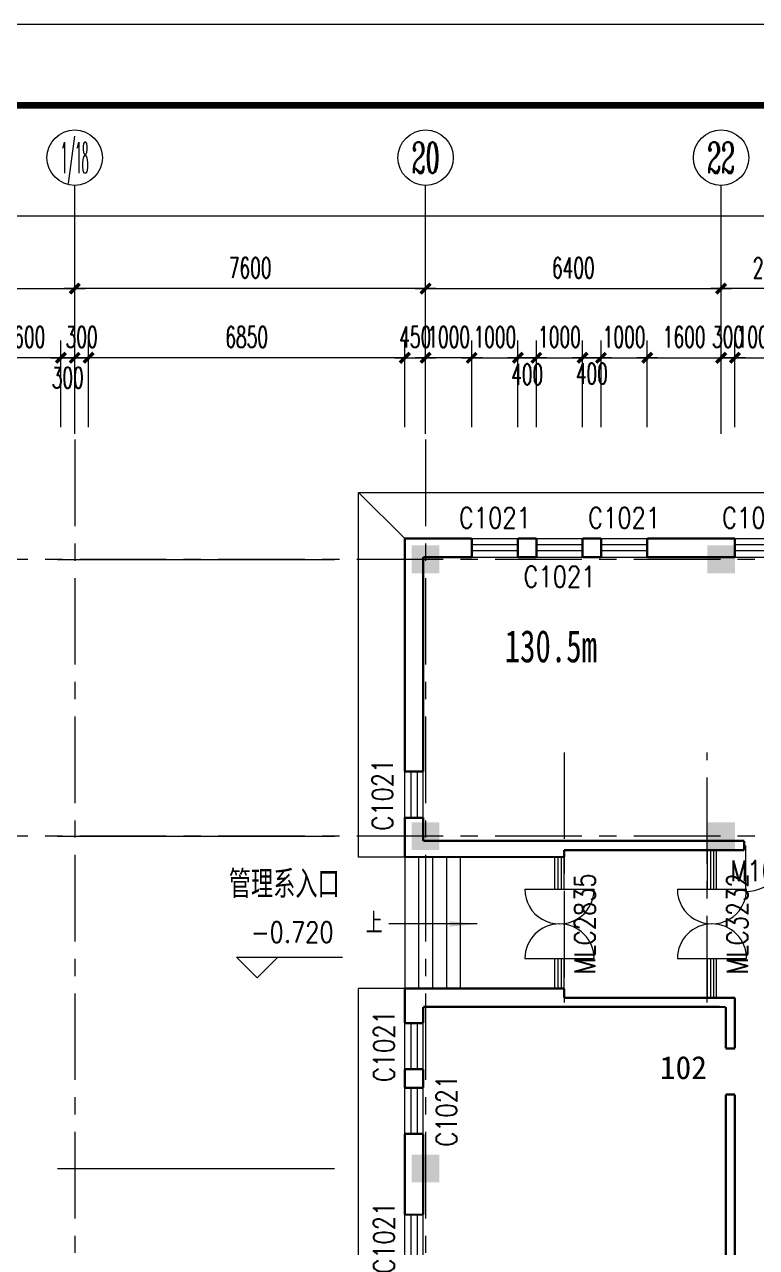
# Model space of a CAD drawing. Extents: x 2719331 to 3465925, y -270324 to -167476.
# Drawn here: x 2770897 to 2786752, y -193979 to -167476 of the extents above; entities that cross this region are included whole.
import ezdxf
from ezdxf.enums import TextEntityAlignment as Align

# ---------------------------------------------------------------- set-up
doc = ezdxf.new("R2010")
doc.units = 0
doc.header["$LTSCALE"] = 1500
doc.header["$MEASUREMENT"] = 0
doc.linetypes.add('ACAD_ISO02W100', pattern=[15, 12, -3])
doc.linetypes.add('CENTER', pattern=[2, 1.25, -0.25, 0.25, -0.25])
doc.layers.get('0').update_dxf_attribs({"linetype": 'CONTINUOUS', "lineweight": 0})
doc.layers.get('DEFPOINTS').update_dxf_attribs({"linetype": 'CONTINUOUS', "lineweight": 5})
for name, color, linetype, lineweight in [('AXIS', 7, 'CONTINUOUS', 5), ('AXIS_TEXT', 7, 'CONTINUOUS', 5), ('COLUMN', 7, 'CONTINUOUS', 5), ('DOTE', 7, 'CENTER', 5), ('P-S-TEXT', 7, 'CONTINUOUS', 5), ('PUB_DIM', 250, 'CONTINUOUS', 5), ('PUB_TEXT', 7, 'CONTINUOUS', 5), ('STAIR', 7, 'CONTINUOUS', 5), ('WALL', 7, 'CONTINUOUS', 5), ('WINDOW', 7, 'CONTINUOUS', 5), ('WINDOW_TEXT', 7, 'CONTINUOUS', 5), ('我的', 7, 'CONTINUOUS', 5), ('散水', 7, 'CONTINUOUS', 5)]:
    doc.layers.add(name, color=color, linetype=linetype, lineweight=lineweight)
doc.layers.add('中文', color=4, linetype='CONTINUOUS')
doc.layers.add('地面', color=250, linetype='CONTINUOUS')
doc.styles.add('_SIMPLEX', font='SIMPLEX.shx', dxfattribs={"width": 0.6})
doc.styles.add('COMPLEX', font='COMPLEX')
doc.styles.add('DIM_FONT', font='romans.shx', dxfattribs={"width": 0.6})
doc.styles.add('H1', font='romans.shx', dxfattribs={"width": 1.2, "bigfont": 'hztxt.shx'})
doc.styles.add('HZ4', font='SimSun.ttf', dxfattribs={"width": 0.7, "height": 700})
doc.styles.add('SIMPLEX', font='SIMPLEX.SHX', dxfattribs={"width": 0.6})
doc.styles.get("Standard").update_dxf_attribs({"font": 'SIMHEI.TTF', "height": 1.2})
doc.dimstyles.new('DIMN150', dxfattribs={"dimscale": 1.5, "dimtxt": 300, "dimasz": 1, "dimexe": 250, "dimexo": 300, "dimgap": 150, "dimtad": 1, "dimdec": 0, "dimdsep": 46, "dimtxsty": 'DIM_FONT', "dimblk": '_DIMX', "dimcen": 2.5, "dimdle": 0.3, "dimclrd": 7, "dimclre": 256, "dimclrt": 256, "dimadec": 0, "dimazin": 0, "dimtfac": 1, "dimtdec": 0, "dimtix": 1, "dimtmove": 2, "dimatfit": 3, "dimldrblk": '_DIMX', "dimfxl": 1, "dimtvp": 1, "dimtolj": 1, "dimtzin": 0, "dimlwd": -1, "dimlwe": -1, "dimarcsym": 0})

# ---------------------------------------------------------------- blocks, each defined once
blk = doc.blocks.new('_AXISO')
blk.add_circle((0, 0), 0.5)
at = {"layer": 'AXIS_TEXT', "style": 'COMPLEX', "width": 1.041667}
blk.add_attdef('A', text='', height=0.56, dxfattribs=at).set_placement((-0.25, -0.28), (0.25, -0.28), align=Align.FIT)
blk = doc.blocks.new('_DIMX')
blk.add_line((-150, 0), (150, 0))
at = {"const_width": 50}
blk.add_lwpolyline([(-70, -70), (70, 70)], dxfattribs=at)
blk = doc.blocks.new('*D1920')
at = {"layer": 'DEFPOINTS', "color": 0, "lineweight": 25}
for p in [(2785984, -173199), (2779584, -176349), (2785984, -176349)]:
    blk.add_point(p, dxfattribs=at)
at = {"layer": '我的'}
for p, q in [((2779584, -175899), (2779584, -172824)), ((2785984, -175899), (2785984, -172824))]:
    blk.add_line(p, q, dxfattribs=at)
at = {"layer": '我的', "color": 7}
blk.add_line((2779586, -173199), (2785983, -173199), dxfattribs=at)
at = {"layer": '我的', "color": 7, "xscale": 1.5, "yscale": 1.5, "zscale": 1.5, "rotation": 180}
blk.add_blockref('_DIMX', (2779584, -173199), dxfattribs=at)
at = {"layer": '我的', "color": 7, "xscale": 1.5, "yscale": 1.5, "zscale": 1.5}
blk.add_blockref('_DIMX', (2785984, -173199), dxfattribs=at)
at = {"layer": '我的', "lineweight": 0, "insert": (2782784, -172749), "char_height": 450, "attachment_point": 5, "style": 'DIM_FONT'}
blk.add_mtext('\\A1;6400', dxfattribs=at)
blk = doc.blocks.new('*D1929')
at = {"layer": 'DEFPOINTS', "color": 0, "lineweight": 25}
for p in [(2817534, -171620), (2817534, -175965), (2760184, -176190)]:
    blk.add_point(p, dxfattribs=at)
at = {"layer": '我的'}
for p, q in [((2760184, -175740), (2760184, -171245)), ((2817534, -175515), (2817534, -171245))]:
    blk.add_line(p, q, dxfattribs=at)
at = {"layer": '我的', "color": 7}
blk.add_line((2760186, -171620), (2817533, -171620), dxfattribs=at)
at = {"layer": '我的', "color": 7, "xscale": 1.5, "yscale": 1.5, "zscale": 1.5, "rotation": 180}
blk.add_blockref('_DIMX', (2760184, -171620), dxfattribs=at)
at = {"layer": '我的', "color": 7, "xscale": 1.5, "yscale": 1.5, "zscale": 1.5}
blk.add_blockref('_DIMX', (2817534, -171620), dxfattribs=at)
at = {"layer": '我的', "lineweight": 0, "insert": (2788859, -171170), "char_height": 450, "attachment_point": 5, "style": 'DIM_FONT'}
blk.add_mtext('\\A1;57350', dxfattribs=at)
blk = doc.blocks.new('_FZH')
blk.add_solid([(0.5, -0.5), (-0.5, -0.5), (0.5, 0.5), (-0.5, 0.5)])
blk = doc.blocks.new('M_A10JJG')
for p, q in [((-0.5, -0.5), (-0.5, 0.5)), ((0.5, -0.5), (0.5, 0.5))]:
    blk.add_line(p, q)
for centre, start, end in [((-0.5, 0), 270, 90), ((0.5, 0), 90, 270)]:
    blk.add_arc(centre, 0.5, start, end)
blk = doc.blocks.new('M_A2ZXL')
blk.add_line((-0.472, 0), (-0.472, -1))
blk.add_arc((-0.5, 0), 1, 271.6231, 0)
blk = doc.blocks.new('_WBLK')
for p, q in [((-0.5, 0.5), (0.5, 0.5)), ((0.5, 0.167), (-0.5, 0.167)), ((0.5, -0.167), (-0.5, -0.167)), ((-0.5, -0.5), (0.5, -0.5))]:
    blk.add_line(p, q)
at = {"layer": 'WINDOW_TEXT', "style": 'SIMPLEX', "flags": 9}
blk.add_attdef('A', text='', height=1, dxfattribs=at).set_placement((0, 1.5), align=Align.MIDDLE)
blk = doc.blocks.new('*D896')
at = {"layer": 'DEFPOINTS', "color": 0, "lineweight": 25}
for p in [(2779584, -174699), (2779134, -176649), (2779584, -176649)]:
    blk.add_point(p, dxfattribs=at)
at = {"layer": '我的'}
for p, q in [((2779134, -176199), (2779134, -174324)), ((2779584, -176199), (2779584, -174324))]:
    blk.add_line(p, q, dxfattribs=at)
at = {"layer": '我的', "color": 7}
for p, q in [((2779133, -174699), (2779131, -174699)), ((2779134, -174699), (2779584, -174699)), ((2779586, -174699), (2779587, -174699))]:
    blk.add_line(p, q, dxfattribs=at)
at = {"layer": '我的', "color": 7, "xscale": 1.5, "yscale": 1.5, "zscale": 1.5}
blk.add_blockref('_DIMX', (2779134, -174699), dxfattribs=at)
at = {"layer": '我的', "color": 7, "xscale": 1.5, "yscale": 1.5, "zscale": 1.5, "rotation": 180}
blk.add_blockref('_DIMX', (2779584, -174699), dxfattribs=at)
at = {"layer": '我的', "lineweight": 0, "insert": (2779359, -174249), "char_height": 450, "attachment_point": 5, "style": 'DIM_FONT'}
blk.add_mtext('\\A1;450', dxfattribs=at)
blk = doc.blocks.new('*D897')
at = {"layer": 'DEFPOINTS', "color": 0, "lineweight": 25}
for p in [(2781584, -174699), (2780584, -176649), (2781584, -176649)]:
    blk.add_point(p, dxfattribs=at)
at = {"layer": '我的'}
for p, q in [((2780584, -176199), (2780584, -174324)), ((2781584, -176199), (2781584, -174324))]:
    blk.add_line(p, q, dxfattribs=at)
at = {"layer": '我的', "color": 7}
for p, q in [((2780583, -174699), (2780581, -174699)), ((2780584, -174699), (2781584, -174699)), ((2781586, -174699), (2781587, -174699))]:
    blk.add_line(p, q, dxfattribs=at)
at = {"layer": '我的', "color": 7, "xscale": 1.5, "yscale": 1.5, "zscale": 1.5}
blk.add_blockref('_DIMX', (2780584, -174699), dxfattribs=at)
at = {"layer": '我的', "color": 7, "xscale": 1.5, "yscale": 1.5, "zscale": 1.5, "rotation": 180}
blk.add_blockref('_DIMX', (2781584, -174699), dxfattribs=at)
at = {"layer": '我的', "lineweight": 0, "insert": (2781084, -174249), "char_height": 450, "attachment_point": 5, "style": 'DIM_FONT'}
blk.add_mtext('\\A1;1000', dxfattribs=at)
blk = doc.blocks.new('*D898')
at = {"layer": 'DEFPOINTS', "color": 0, "lineweight": 25}
for p in [(2781984, -174699), (2781584, -176649), (2781984, -176649)]:
    blk.add_point(p, dxfattribs=at)
at = {"layer": '我的'}
for p, q in [((2781584, -176199), (2781584, -174324)), ((2781984, -176199), (2781984, -174324))]:
    blk.add_line(p, q, dxfattribs=at)
at = {"layer": '我的', "color": 7}
for p, q in [((2781583, -174699), (2781581, -174699)), ((2781584, -174699), (2781984, -174699)), ((2781986, -174699), (2781987, -174699))]:
    blk.add_line(p, q, dxfattribs=at)
at = {"layer": '我的', "color": 7, "xscale": 1.5, "yscale": 1.5, "zscale": 1.5}
blk.add_blockref('_DIMX', (2781584, -174699), dxfattribs=at)
at = {"layer": '我的', "color": 7, "xscale": 1.5, "yscale": 1.5, "zscale": 1.5, "rotation": 180}
blk.add_blockref('_DIMX', (2781984, -174699), dxfattribs=at)
at = {"layer": '我的', "lineweight": 0, "insert": (2781784, -175058), "char_height": 450, "attachment_point": 5, "style": 'DIM_FONT'}
blk.add_mtext('\\A1;400', dxfattribs=at)
blk = doc.blocks.new('*D899')
at = {"layer": 'DEFPOINTS', "color": 0, "lineweight": 25}
for p in [(2782984, -174699), (2781984, -176649), (2782984, -176649)]:
    blk.add_point(p, dxfattribs=at)
at = {"layer": '我的'}
for p, q in [((2781984, -176199), (2781984, -174324)), ((2782984, -176199), (2782984, -174324))]:
    blk.add_line(p, q, dxfattribs=at)
at = {"layer": '我的', "color": 7}
for p, q in [((2781983, -174699), (2781981, -174699)), ((2781984, -174699), (2782984, -174699)), ((2782986, -174699), (2782987, -174699))]:
    blk.add_line(p, q, dxfattribs=at)
at = {"layer": '我的', "color": 7, "xscale": 1.5, "yscale": 1.5, "zscale": 1.5}
blk.add_blockref('_DIMX', (2781984, -174699), dxfattribs=at)
at = {"layer": '我的', "color": 7, "xscale": 1.5, "yscale": 1.5, "zscale": 1.5, "rotation": 180}
blk.add_blockref('_DIMX', (2782984, -174699), dxfattribs=at)
at = {"layer": '我的', "lineweight": 0, "insert": (2782484, -174249), "char_height": 450, "attachment_point": 5, "style": 'DIM_FONT'}
blk.add_mtext('\\A1;1000', dxfattribs=at)
blk = doc.blocks.new('*D900')
at = {"layer": 'DEFPOINTS', "color": 0, "lineweight": 25}
for p in [(2783384, -174699), (2782984, -176649), (2783384, -176649)]:
    blk.add_point(p, dxfattribs=at)
at = {"layer": '我的'}
for p, q in [((2782984, -176199), (2782984, -174324)), ((2783384, -176199), (2783384, -174324))]:
    blk.add_line(p, q, dxfattribs=at)
at = {"layer": '我的', "color": 7}
for p, q in [((2782983, -174699), (2782981, -174699)), ((2782984, -174699), (2783384, -174699)), ((2783386, -174699), (2783387, -174699))]:
    blk.add_line(p, q, dxfattribs=at)
at = {"layer": '我的', "color": 7, "xscale": 1.5, "yscale": 1.5, "zscale": 1.5}
blk.add_blockref('_DIMX', (2782984, -174699), dxfattribs=at)
at = {"layer": '我的', "color": 7, "xscale": 1.5, "yscale": 1.5, "zscale": 1.5, "rotation": 180}
blk.add_blockref('_DIMX', (2783384, -174699), dxfattribs=at)
at = {"layer": '我的', "lineweight": 0, "insert": (2783184, -175042), "char_height": 450, "attachment_point": 5, "style": 'DIM_FONT'}
blk.add_mtext('\\A1;400', dxfattribs=at)
blk = doc.blocks.new('*D901')
at = {"layer": 'DEFPOINTS', "color": 0, "lineweight": 25}
for p in [(2784384, -174699), (2783384, -176649), (2784384, -176649)]:
    blk.add_point(p, dxfattribs=at)
at = {"layer": '我的'}
for p, q in [((2783384, -176199), (2783384, -174324)), ((2784384, -176199), (2784384, -174324))]:
    blk.add_line(p, q, dxfattribs=at)
at = {"layer": '我的', "color": 7}
for p, q in [((2783383, -174699), (2783381, -174699)), ((2783384, -174699), (2784384, -174699)), ((2784386, -174699), (2784387, -174699))]:
    blk.add_line(p, q, dxfattribs=at)
at = {"layer": '我的', "color": 7, "xscale": 1.5, "yscale": 1.5, "zscale": 1.5}
blk.add_blockref('_DIMX', (2783384, -174699), dxfattribs=at)
at = {"layer": '我的', "color": 7, "xscale": 1.5, "yscale": 1.5, "zscale": 1.5, "rotation": 180}
blk.add_blockref('_DIMX', (2784384, -174699), dxfattribs=at)
at = {"layer": '我的', "lineweight": 0, "insert": (2783884, -174249), "char_height": 450, "attachment_point": 5, "style": 'DIM_FONT'}
blk.add_mtext('\\A1;1000', dxfattribs=at)
blk = doc.blocks.new('*D902')
at = {"layer": 'DEFPOINTS', "color": 0, "lineweight": 25}
for p in [(2785984, -174699), (2784384, -176649), (2785984, -176649)]:
    blk.add_point(p, dxfattribs=at)
at = {"layer": '我的'}
for p, q in [((2784384, -176199), (2784384, -174324)), ((2785984, -176199), (2785984, -174324))]:
    blk.add_line(p, q, dxfattribs=at)
at = {"layer": '我的', "color": 7}
blk.add_line((2784386, -174699), (2785983, -174699), dxfattribs=at)
at = {"layer": '我的', "color": 7, "xscale": 1.5, "yscale": 1.5, "zscale": 1.5, "rotation": 180}
blk.add_blockref('_DIMX', (2784384, -174699), dxfattribs=at)
at = {"layer": '我的', "color": 7, "xscale": 1.5, "yscale": 1.5, "zscale": 1.5}
blk.add_blockref('_DIMX', (2785984, -174699), dxfattribs=at)
at = {"layer": '我的', "lineweight": 0, "insert": (2785184, -174249), "char_height": 450, "attachment_point": 5, "style": 'DIM_FONT'}
blk.add_mtext('\\A1;1600', dxfattribs=at)
blk = doc.blocks.new('*D903')
at = {"layer": 'DEFPOINTS', "color": 0, "lineweight": 25}
for p in [(2787284, -174699), (2786284, -176649), (2787284, -176649)]:
    blk.add_point(p, dxfattribs=at)
at = {"layer": '我的'}
for p, q in [((2786284, -176199), (2786284, -174324)), ((2787284, -176199), (2787284, -174324))]:
    blk.add_line(p, q, dxfattribs=at)
at = {"layer": '我的', "color": 7}
for p, q in [((2786283, -174699), (2786281, -174699)), ((2786284, -174699), (2787284, -174699)), ((2787286, -174699), (2787287, -174699))]:
    blk.add_line(p, q, dxfattribs=at)
at = {"layer": '我的', "color": 7, "xscale": 1.5, "yscale": 1.5, "zscale": 1.5}
blk.add_blockref('_DIMX', (2786284, -174699), dxfattribs=at)
at = {"layer": '我的', "color": 7, "xscale": 1.5, "yscale": 1.5, "zscale": 1.5, "rotation": 180}
blk.add_blockref('_DIMX', (2787284, -174699), dxfattribs=at)
at = {"layer": '我的', "lineweight": 0, "insert": (2786784, -174249), "char_height": 450, "attachment_point": 5, "style": 'DIM_FONT'}
blk.add_mtext('\\A1;1000', dxfattribs=at)
blk = doc.blocks.new('*D1903')
at = {"layer": 'DEFPOINTS', "color": 0, "lineweight": 25}
for p in [(2772284, -174699), (2772284, -176649), (2779134, -176649)]:
    blk.add_point(p, dxfattribs=at)
at = {"layer": '我的'}
for p, q in [((2772284, -176199), (2772284, -174324)), ((2779134, -176199), (2779134, -174324))]:
    blk.add_line(p, q, dxfattribs=at)
at = {"layer": '我的', "color": 7}
blk.add_line((2779133, -174699), (2772286, -174699), dxfattribs=at)
at = {"layer": '我的', "color": 7, "xscale": 1.5, "yscale": 1.5, "zscale": 1.5}
for p, rotation in [((2772284, -174699), 179.9999999999902), ((2779134, -174699), 359.9999999999902)]:
    blk.add_blockref('_DIMX', p, dxfattribs=dict(at, rotation=rotation))
at = {"layer": '我的', "lineweight": 0, "insert": (2775709, -174249), "char_height": 450, "attachment_point": 5, "style": 'DIM_FONT'}
blk.add_mtext('\\A1;6850', dxfattribs=at)
blk = doc.blocks.new('_ARROW')
blk.add_solid([(0, 0), (-1, 0.1), (-1, -0.1)])
blk = doc.blocks.new('*D1478')
at = {"layer": 'DEFPOINTS', "color": 0, "lineweight": 25}
for p in [(2770084, -174699), (2770084, -176649), (2771684, -176649)]:
    blk.add_point(p, dxfattribs=at)
at = {"layer": '我的'}
for p, q in [((2770084, -176199), (2770084, -174324)), ((2771684, -176199), (2771684, -174324))]:
    blk.add_line(p, q, dxfattribs=at)
at = {"layer": '我的', "color": 7}
blk.add_line((2771683, -174699), (2770086, -174699), dxfattribs=at)
at = {"layer": '我的', "color": 7, "xscale": 1.5, "yscale": 1.5, "zscale": 1.5}
for p, rotation in [((2770084, -174699), 179.9999999999823), ((2771684, -174699), 359.9999999999823)]:
    blk.add_blockref('_DIMX', p, dxfattribs=dict(at, rotation=rotation))
at = {"layer": '我的', "lineweight": 0, "insert": (2770884, -174249), "char_height": 450, "attachment_point": 5, "style": 'DIM_FONT'}
blk.add_mtext('\\A1;1600', dxfattribs=at)
blk = doc.blocks.new('*D1479')
at = {"layer": 'DEFPOINTS', "color": 0, "lineweight": 25}
for p in [(2771984, -174699), (2771684, -176649), (2771984, -176649)]:
    blk.add_point(p, dxfattribs=at)
at = {"layer": '我的'}
for p, q in [((2771684, -176199), (2771684, -174324)), ((2771984, -176199), (2771984, -174324))]:
    blk.add_line(p, q, dxfattribs=at)
at = {"layer": '我的', "color": 7}
for p, q in [((2771683, -174699), (2771681, -174699)), ((2771684, -174699), (2771984, -174699)), ((2771986, -174699), (2771987, -174699))]:
    blk.add_line(p, q, dxfattribs=at)
at = {"layer": '我的', "color": 7, "xscale": 1.5, "yscale": 1.5, "zscale": 1.5}
blk.add_blockref('_DIMX', (2771684, -174699), dxfattribs=at)
at = {"layer": '我的', "color": 7, "xscale": 1.5, "yscale": 1.5, "zscale": 1.5, "rotation": 180}
blk.add_blockref('_DIMX', (2771984, -174699), dxfattribs=at)
at = {"layer": '我的', "lineweight": 0, "insert": (2771834, -175131), "char_height": 450, "attachment_point": 5, "style": 'DIM_FONT'}
blk.add_mtext('\\A1;300', dxfattribs=at)
blk = doc.blocks.new('*D1480')
at = {"layer": 'DEFPOINTS', "color": 0, "lineweight": 25}
for p in [(2771984, -174699), (2771984, -176649), (2772284, -176649)]:
    blk.add_point(p, dxfattribs=at)
at = {"layer": '我的'}
for p, q in [((2771984, -176199), (2771984, -174324)), ((2772284, -176199), (2772284, -174324))]:
    blk.add_line(p, q, dxfattribs=at)
at = {"layer": '我的', "color": 7}
for p, q in [((2771983, -174699), (2771981, -174699)), ((2772284, -174699), (2771984, -174699)), ((2772286, -174699), (2772287, -174699))]:
    blk.add_line(p, q, dxfattribs=at)
at = {"layer": '我的', "color": 7, "xscale": 1.5, "yscale": 1.5, "zscale": 1.5}
for p, rotation in [((2771984, -174699), 359.9999999998888), ((2772284, -174699), 179.9999999998889)]:
    blk.add_blockref('_DIMX', p, dxfattribs=dict(at, rotation=rotation))
at = {"layer": '我的', "lineweight": 0, "insert": (2772134, -174249), "char_height": 450, "attachment_point": 5, "style": 'DIM_FONT'}
blk.add_mtext('\\A1;300', dxfattribs=at)
blk = doc.blocks.new('*D1481')
at = {"layer": 'DEFPOINTS', "color": 0, "lineweight": 25}
for p in [(2779584, -174699), (2779584, -176649), (2780584, -176649)]:
    blk.add_point(p, dxfattribs=at)
at = {"layer": '我的'}
for p, q in [((2779584, -176199), (2779584, -174324)), ((2780584, -176199), (2780584, -174324))]:
    blk.add_line(p, q, dxfattribs=at)
at = {"layer": '我的', "color": 7}
for p, q in [((2779583, -174699), (2779581, -174699)), ((2780584, -174699), (2779584, -174699)), ((2780586, -174699), (2780587, -174699))]:
    blk.add_line(p, q, dxfattribs=at)
at = {"layer": '我的', "color": 7, "xscale": 1.5, "yscale": 1.5, "zscale": 1.5}
blk.add_blockref('_DIMX', (2779584, -174699), dxfattribs=at)
at = {"layer": '我的', "color": 7, "xscale": 1.5, "yscale": 1.5, "zscale": 1.5, "rotation": 180}
blk.add_blockref('_DIMX', (2780584, -174699), dxfattribs=at)
at = {"layer": '我的', "lineweight": 0, "insert": (2780084, -174249), "char_height": 450, "attachment_point": 5, "style": 'DIM_FONT'}
blk.add_mtext('\\A1;1000', dxfattribs=at)
blk = doc.blocks.new('*D1482')
at = {"layer": 'DEFPOINTS', "color": 0, "lineweight": 25}
for p in [(2785985, -174699), (2785985, -176649), (2786285, -176649)]:
    blk.add_point(p, dxfattribs=at)
at = {"layer": '我的'}
for p, q in [((2785985, -176199), (2785985, -174324)), ((2786285, -176199), (2786285, -174324))]:
    blk.add_line(p, q, dxfattribs=at)
at = {"layer": '我的', "color": 7}
for p, q in [((2785983, -174699), (2785982, -174699)), ((2786285, -174699), (2785985, -174699)), ((2786286, -174699), (2786288, -174699))]:
    blk.add_line(p, q, dxfattribs=at)
at = {"layer": '我的', "color": 7, "xscale": 1.5, "yscale": 1.5, "zscale": 1.5}
blk.add_blockref('_DIMX', (2785985, -174699), dxfattribs=at)
at = {"layer": '我的', "color": 7, "xscale": 1.5, "yscale": 1.5, "zscale": 1.5, "rotation": 180}
blk.add_blockref('_DIMX', (2786285, -174699), dxfattribs=at)
at = {"layer": '我的', "lineweight": 0, "insert": (2786135, -174249), "char_height": 450, "attachment_point": 5, "style": 'DIM_FONT'}
blk.add_mtext('\\A1;300', dxfattribs=at)
blk = doc.blocks.new('*D1490')
at = {"layer": 'DEFPOINTS', "color": 0, "lineweight": 25}
for p in [(2771984, -173199), (2771984, -176349), (2779584, -176349)]:
    blk.add_point(p, dxfattribs=at)
at = {"layer": '我的'}
for p, q in [((2771984, -175899), (2771984, -172824)), ((2779584, -175899), (2779584, -172824))]:
    blk.add_line(p, q, dxfattribs=at)
at = {"layer": '我的', "color": 7}
blk.add_line((2779583, -173199), (2771986, -173199), dxfattribs=at)
at = {"layer": '我的', "color": 7, "xscale": 1.5, "yscale": 1.5, "zscale": 1.5, "rotation": 180}
blk.add_blockref('_DIMX', (2771984, -173199), dxfattribs=at)
at = {"layer": '我的', "color": 7, "xscale": 1.5, "yscale": 1.5, "zscale": 1.5}
blk.add_blockref('_DIMX', (2779584, -173199), dxfattribs=at)
at = {"layer": '我的', "lineweight": 0, "insert": (2775784, -172749), "char_height": 450, "attachment_point": 5, "style": 'DIM_FONT'}
blk.add_mtext('\\A1;7600', dxfattribs=at)
blk = doc.blocks.new('*D1491')
at = {"layer": 'DEFPOINTS', "color": 0, "lineweight": 25}
for p in [(2785984, -173199), (2785984, -176349), (2788284, -176349)]:
    blk.add_point(p, dxfattribs=at)
at = {"layer": '我的'}
for p, q in [((2785984, -175899), (2785984, -172824)), ((2788284, -175899), (2788284, -172824))]:
    blk.add_line(p, q, dxfattribs=at)
at = {"layer": '我的', "color": 7}
blk.add_line((2788283, -173199), (2785986, -173199), dxfattribs=at)
at = {"layer": '我的', "color": 7, "xscale": 1.5, "yscale": 1.5, "zscale": 1.5, "rotation": 180}
blk.add_blockref('_DIMX', (2785984, -173199), dxfattribs=at)
at = {"layer": '我的', "color": 7, "xscale": 1.5, "yscale": 1.5, "zscale": 1.5}
blk.add_blockref('_DIMX', (2788284, -173199), dxfattribs=at)
at = {"layer": '我的', "lineweight": 0, "insert": (2787134, -172749), "char_height": 450, "attachment_point": 5, "style": 'DIM_FONT'}
blk.add_mtext('\\A1;2300', dxfattribs=at)
blk = doc.blocks.new('*D867')
at = {"layer": 'DEFPOINTS', "color": 0, "lineweight": 25}
for p in [(2771984, -173199), (2763584, -176349), (2771984, -176349)]:
    blk.add_point(p, dxfattribs=at)
at = {"layer": '我的'}
for p, q in [((2763584, -175899), (2763584, -172824)), ((2771984, -175899), (2771984, -172824))]:
    blk.add_line(p, q, dxfattribs=at)
at = {"layer": '我的', "color": 7}
blk.add_line((2763586, -173199), (2771983, -173199), dxfattribs=at)
at = {"layer": '我的', "color": 7, "xscale": 1.5, "yscale": 1.5, "zscale": 1.5, "rotation": 180}
blk.add_blockref('_DIMX', (2763584, -173199), dxfattribs=at)
at = {"layer": '我的', "color": 7, "xscale": 1.5, "yscale": 1.5, "zscale": 1.5}
blk.add_blockref('_DIMX', (2771984, -173199), dxfattribs=at)
at = {"layer": '我的', "lineweight": 0, "insert": (2767784, -172749), "char_height": 450, "attachment_point": 5, "style": 'DIM_FONT'}
blk.add_mtext('\\A1;8400', dxfattribs=at)

msp = doc.modelspace()

# ---------------------------------------------------------------- linework, layer by layer
at = {"layer": 'AXIS', "lineweight": 0}
for p, q in [((2771609, -179066.3), (2777609, -179066.3)), ((2771609, -185066.3), (2777609, -185066.3)), ((2771609, -192266.3), (2777609, -192266.3))]:
    msp.add_line(p, q, dxfattribs=at)
at = {"layer": 'AXIS', "color": 250}
msp.add_lwpolyline([(2719330.9, -167476.4), (2719330.9, -268789.8), (2856051.4, -268789.8), (2856051.4, -167476.4)], close=True, dxfattribs=at)
at = {"layer": 'AXIS', "color": 0, "const_width": 140.2}
msp.add_lwpolyline([(2721083.7, -169229.2), (2721083.7, -267037), (2854298.6, -267037), (2854298.6, -169229.2)], close=True, dxfattribs=at)
at = {"layer": 'DOTE', "lineweight": 0}
for p, q in [((2771984.1, -176471.8), (2771984.1, -216266.3)), ((2771984.1, -176471.8), (2771984.1, -216266.3)), ((2779584.1, -176471.8), (2779584, -223966.3)), ((2824967.9, -179066.3), (2754830.3, -179066.3)), ((2782584.1, -183249.6), (2782584.1, -188666.3)), ((2785684.1, -188666.3), (2785684.1, -183249.6)), ((2824967.9, -185066.3), (2754830.3, -185066.3))]:
    msp.add_line(p, q, dxfattribs=at)
at = {"layer": 'PUB_DIM', "lineweight": 0}
for p, q in [((2775936.2, -188134.4), (2775486.2, -187684.4)), ((2775486.2, -187684.4), (2776386.2, -187684.4)), ((2776386.2, -187684.4), (2775936.2, -188134.4)), ((2776386.2, -187684.4), (2777787.6, -187684.4))]:
    msp.add_line(p, q, dxfattribs=at)
for points in [[(2780704.4, -186966.2), (2778789.2, -186966.2)], [(2780704.4, -186965.8), (2778789.3, -186965.8)]]:
    msp.add_lwpolyline(points, dxfattribs=at)
at = {"layer": 'STAIR', "lineweight": 0}
for p, q in [((2779134, -185516.3), (2779134, -188365.4)), ((2779434, -185516.3), (2779434, -188365.4)), ((2779734, -185516.3), (2779734, -188365.4)), ((2780034, -185516.3), (2780034, -188365.4)), ((2780334, -185516.3), (2780334, -188365.4))]:
    msp.add_line(p, q, dxfattribs=at)
at = {"layer": 'WALL', "lineweight": 0, "const_width": 50}
for points in [[(2779134, -183666.3), (2779134, -178616.3)], [(2780584, -178616.3), (2779134, -178616.3)], [(2780584, -178616.3), (2780584, -179016.3)], [(2781984, -178616.3), (2781584, -178616.3)], [(2781584, -178616.3), (2781584, -179016.3)], [(2781984, -178616.3), (2781984, -179016.3)], [(2783384, -178616.3), (2782984, -178616.3)], [(2782984, -178616.3), (2782984, -179016.3)], [(2783384, -178616.3), (2783384, -179016.3)], [(2786284, -178616.3), (2784384, -178616.3)], [(2784384, -178616.3), (2784384, -179016.3)], [(2786284, -178616.3), (2786284, -179016.3)], [(2779534, -183666.3), (2779534, -179016.3)], [(2780584, -179016.3), (2779534, -179016.3)], [(2781984, -179016.3), (2781584, -179016.3)], [(2783384, -179016.3), (2782984, -179016.3)], [(2786284, -179016.3), (2784384, -179016.3)], [(2779134, -183666.3), (2779534, -183666.3)], [(2779134, -184666.3), (2779534, -184666.3)], [(2779134, -185516.3), (2779134, -184666.3)], [(2779534, -184666.3), (2779534, -185166.3)], [(2779534, -185166.3), (2786484, -185166.3)], [(2786484.1, -185166.3), (2786484.1, -185366.3)], [(2779134, -185516.3), (2782584, -185516.3)], [(2786484, -185366.3), (2782584, -185366.3)], [(2782584, -185366.3), (2782584, -185516.3)], [(2779134, -188366.4), (2779134, -189115.4)], [(2782584, -188366.4), (2779134, -188366.4)], [(2782584, -188366.4), (2782584, -188566.4)], [(2782584, -188566.4), (2786284.1, -188567.3)], [(2779534, -188765.4), (2779534, -189115.4)], [(2782484, -188765.4), (2779534, -188765.4)], [(2782484, -188765.4), (2786084, -188766.3)], [(2786084, -189665.4), (2786084, -188765.4)], [(2779134, -189115.4), (2779534, -189115.4)], [(2786284, -189665.4), (2786084, -189665.4)], [(2779134, -190515.4), (2779134, -190115.4)], [(2779134, -190115.4), (2779534, -190115.4)], [(2779534, -190115.4), (2779534, -190515.4)], [(2779134, -190515.4), (2779534, -190515.4)], [(2786284, -190665.4), (2786084, -190665.4)], [(2786084, -207866.1), (2786084, -190665.4)], [(2786284.1, -190665.4), (2786284.1, -207866.1)], [(2779134, -193266.3), (2779134, -191515.4)], [(2779134, -191515.4), (2779534, -191515.4)], [(2779534, -191515.4), (2779534, -193266.3)], [(2779534, -193266.3), (2779134, -193266.3)]]:
    msp.add_lwpolyline(points, dxfattribs=at)
at = {"layer": 'WALL', "linetype": 'ACAD_ISO02W100', "lineweight": 0, "const_width": 50}
msp.add_lwpolyline([(2786284.1, -188567.3), (2786284.1, -189665.4)], dxfattribs=at)
at = {"layer": 'WINDOW', "lineweight": 0}
for p, q in [((2785686.8, -186215.4), (2785686.8, -185366.3)), ((2785753.5, -185366.3), (2785753.5, -186215.4)), ((2785820.2, -185366.3), (2785820.2, -186215.4)), ((2785886.8, -186215.4), (2785886.8, -185366.3)), ((2782384, -186215.4), (2782384, -185516.3)), ((2782450.7, -185516.3), (2782450.7, -186215.4)), ((2782517.4, -185516.3), (2782517.4, -186215.4)), ((2782584, -186215.4), (2782584, -185516.3)), ((2782384, -188365.4), (2782384, -187716.3)), ((2782450.7, -187716.3), (2782450.7, -188365.4)), ((2782517.4, -187716.3), (2782517.4, -188365.4)), ((2782584, -188365.4), (2782584, -187716.3)), ((2785686.8, -188566.1), (2785686.8, -187716.3)), ((2785753.5, -187716.3), (2785753.5, -188566.1)), ((2785820.2, -187716.3), (2785820.2, -188566.1)), ((2785886.8, -188566.1), (2785886.8, -187716.3))]:
    msp.add_line(p, q, dxfattribs=at)
at = {"layer": '我的', "lineweight": 0}
for p, q in [((2771984.1, -176348.7), (2771984, -170963)), ((2779584.5, -176348.7), (2779584.4, -170963)), ((2785984.5, -176348.7), (2785984.4, -170963))]:
    msp.add_line(p, q, dxfattribs=at)
at = {"layer": '散水', "lineweight": 0}
for p, q in [((2778134, -177616.3), (2779134, -178616.3)), ((2779134, -185516.3), (2778134, -185516.3)), ((2779134, -188365.4), (2778134, -188365.4))]:
    msp.add_line(p, q, dxfattribs=at)
for points in [[(2778134, -185516.3), (2778134, -177616.3), (2809834, -177616.3), (2809834, -178616.3)], [(2778134, -210052.1), (2778134, -188365.4)]]:
    msp.add_lwpolyline(points, dxfattribs=at)

# ---------------------------------------------------------------- block references
at = {"layer": 'AXIS', "lineweight": 0}
ref = msp.add_blockref('_AXISO', (2771984, -170363), dxfattribs=dict(at, xscale=1200, yscale=1200, zscale=1200))
ref.add_attrib('A', '1/18', dxfattribs={"layer": 'AXIS_TEXT', "height": 672, "style": 'COMPLEX', "width": 0.284091}).set_placement((2771684, -170699), (2772284, -170699), align=Align.FIT)
ref = msp.add_blockref('_AXISO', (2779584.4, -170363), dxfattribs=dict(at, xscale=1200, yscale=1200, zscale=1200))
ref.add_attrib('A', '20', dxfattribs={"layer": 'AXIS_TEXT', "height": 672, "style": 'COMPLEX', "width": 0.551471}).set_placement((2779284.4, -170699), (2779884.4, -170699), align=Align.FIT)
ref = msp.add_blockref('_AXISO', (2785984.4, -170363), dxfattribs=dict(at, xscale=1200, yscale=1200, zscale=1200))
ref.add_attrib('A', '22', dxfattribs={"layer": 'AXIS_TEXT', "height": 672, "style": 'COMPLEX', "width": 0.551471}).set_placement((2785684.4, -170699), (2786284.4, -170699), align=Align.FIT)
at = {"layer": 'COLUMN', "lineweight": 0, "yscale": 600, "zscale": 600}
for p, xscale in [((2779584, -179066.3), 600), ((2785984.1, -179066.3), -600), ((2779584, -185066.3), 600), ((2785984.1, -185066.3), -600), ((2779584, -192266.3), 600)]:
    msp.add_blockref('_FZH', p, dxfattribs=dict(at, xscale=xscale))
at = {"layer": 'PUB_DIM', "lineweight": 0, "xscale": -600, "yscale": 600, "zscale": 600, "rotation": 180}
for p in [(2780704.4, -186965.8), (2780704.4, -186966.2)]:
    msp.add_blockref('_ARROW', p, dxfattribs=at)
at = {"layer": 'WINDOW', "lineweight": 0}
ref = msp.add_blockref('_WBLK', (2781084, -178816.3), dxfattribs=dict(at, xscale=1000, yscale=399.999105035793, zscale=1000))
ref.add_attrib('A', 'C1021', dxfattribs={"layer": 'WINDOW_TEXT', "height": 450, "style": '_SIMPLEX', "width": 0.8, "flags": 8}).set_placement((2781084, -178166.3), align=Align.MIDDLE)
ref = msp.add_blockref('_WBLK', (2783884, -178816.3), dxfattribs=dict(at, xscale=1000, yscale=399.999105035793, zscale=1000))
ref.add_attrib('A', 'C1021', dxfattribs={"layer": 'WINDOW_TEXT', "height": 450, "style": '_SIMPLEX', "width": 0.8, "flags": 8}).set_placement((2783884, -178166.3), align=Align.MIDDLE)
ref = msp.add_blockref('_WBLK', (2786784, -178816.3), dxfattribs=dict(at, xscale=1000, yscale=399.999105035793, zscale=1000))
ref.add_attrib('A', 'C1021', dxfattribs={"layer": 'WINDOW_TEXT', "height": 450, "style": '_SIMPLEX', "width": 0.8, "flags": 8}).set_placement((2786784, -178166.3), align=Align.MIDDLE)
ref = msp.add_blockref('_WBLK', (2782484, -178816.3), dxfattribs=dict(at, xscale=1000, yscale=399.999105035793, zscale=1000))
ref.add_attrib('A', 'C1021', dxfattribs={"layer": 'WINDOW_TEXT', "height": 450, "style": '_SIMPLEX', "width": 0.8, "flags": 8}).set_placement((2782484, -179442.2), align=Align.MIDDLE)
ref = msp.add_blockref('_WBLK', (2779334, -184166.3), dxfattribs=dict(at, xscale=1000, yscale=399.9999999236315, zscale=1000, rotation=90))
ref.add_attrib('A', 'C1021', dxfattribs={"layer": 'WINDOW_TEXT', "height": 450, "rotation": 90, "style": '_SIMPLEX', "width": 0.8, "flags": 8}).set_placement((2778650.6, -184166.3), align=Align.MIDDLE)
ref = msp.add_blockref('M_A2ZXL', (2786984, -185266.3), dxfattribs=dict(at, xscale=-1000, yscale=-1000, zscale=1000, rotation=180))
ref.add_attrib('A', 'M1021', dxfattribs={"layer": 'WINDOW_TEXT', "height": 450, "style": '_SIMPLEX', "width": 0.8, "flags": 8}).set_placement((2786984, -185816.3), align=Align.MIDDLE)
ref = msp.add_blockref('M_A10JJG', (2782484, -186966.3), dxfattribs=dict(at, xscale=1500, yscale=1500, zscale=1500, rotation=270))
ref.add_attrib('A', 'MLC2835', dxfattribs={"layer": 'WINDOW_TEXT', "height": 450, "rotation": 90, "style": '_SIMPLEX', "width": 0.8, "flags": 8}).set_placement((2783034, -186966.3, -360295.4), align=Align.MIDDLE)
ref = msp.add_blockref('M_A10JJG', (2785786.8, -186966.3), dxfattribs=dict(at, xscale=1500, yscale=1500, zscale=1500, rotation=270))
ref.add_attrib('A', 'MLC3232', dxfattribs={"layer": 'WINDOW_TEXT', "height": 450, "rotation": 90, "style": '_SIMPLEX', "width": 0.8, "flags": 8}).set_placement((2786336.8, -186966.3, -360295.4), align=Align.MIDDLE)
ref = msp.add_blockref('_WBLK', (2779334, -189615.4), dxfattribs=dict(at, xscale=1000, yscale=399.9999999236315, zscale=1000, rotation=90))
ref.add_attrib('A', 'C1021', dxfattribs={"layer": 'WINDOW_TEXT', "height": 450, "rotation": 90, "style": '_SIMPLEX', "width": 0.8, "flags": 8}).set_placement((2778684, -189615.4), align=Align.MIDDLE)
ref = msp.add_blockref('_WBLK', (2779334, -191015.4), dxfattribs=dict(at, xscale=1000, yscale=399.9999999236315, zscale=1000, rotation=90))
ref.add_attrib('A', 'C1021', dxfattribs={"layer": 'WINDOW_TEXT', "height": 450, "rotation": 90, "style": '_SIMPLEX', "width": 0.8, "flags": 8}).set_placement((2780035.5, -191015.4), align=Align.MIDDLE)
ref = msp.add_blockref('_WBLK', (2779334, -193766.3), dxfattribs=dict(at, xscale=1000, yscale=399.9999999236315, zscale=1000, rotation=90))
ref.add_attrib('A', 'C1021', dxfattribs={"layer": 'WINDOW_TEXT', "height": 450, "rotation": 90, "style": '_SIMPLEX', "width": 0.8, "flags": 8}).set_placement((2778684, -193766.3), align=Align.MIDDLE)

# ---------------------------------------------------------------- texts
at = {"layer": 'P-S-TEXT', "lineweight": 0, "style": 'H1', "width": 0.8}
msp.add_text('上', height=450, rotation=360, dxfattribs=at).set_placement((2778291.7, -187171.4))
at = {"layer": 'PUB_DIM', "lineweight": 0, "style": 'DIM_FONT', "width": 0.8}
msp.add_text('-0.720', height=450, rotation=360, dxfattribs=at).set_placement((2777593.2, -187369.4), align=Align.RIGHT)
at = {"layer": 'PUB_TEXT', "lineweight": 0, "style": 'H1', "width": 0.8}
msp.add_text('管理系入口', height=600, dxfattribs=at).set_placement((2775323.4, -186407))
at = {"layer": '中文', "insert": (2784657.1, -189829.5), "char_height": 500, "width": 6011.563, "attachment_point": 1}
msp.add_mtext('{\\fFangSong_GB2312|b0|i0|c134|p49;\\C0;102}', dxfattribs=at)
at = {"layer": '地面', "lineweight": 25, "insert": (2781296.8, -180597.4), "char_height": 700, "width": 3007.42, "attachment_point": 1, "style": 'HZ4'}
msp.add_mtext('{\\C3;130.5m}', dxfattribs=at)

# ---------------------------------------------------------------- dimensions: what is measured, and where the dimension line sits
at = {"layer": '我的', "lineweight": 0}
for base, p1, p2, picture, middle in [((2817534.5, -171619.6), (2760184.1, -176189.9), (2817534.5, -175964.9), '*D1929', (2788859.3, -171169.6)), ((2771984, -173198.7), (2763584.1, -176348.7), (2771984, -176348.7), '*D867', (2767784.1, -172748.7)), ((2771984, -173198.7), (2779584.1, -176348.7), (2771984, -176348.7), '*D1490', (2775784.1, -172748.7)), ((2785984.1, -173198.7), (2779584.5, -176348.7), (2785984.1, -176348.7), '*D1920', (2782784.3, -172748.7)), ((2785984.1, -173198.7), (2788284.5, -176348.7), (2785984.1, -176348.7), '*D1491', (2787134.3, -172748.7)), ((2779584.1, -174698.7), (2779134.1, -176648.7), (2779584.1, -176648.7), '*D896', (2779359.1, -174248.7)), ((2779584.1, -174698.7), (2780584.1, -176648.7), (2779584.1, -176648.7), '*D1481', (2780084.1, -174248.7)), ((2781584.1, -174698.7), (2780584.1, -176648.7), (2781584.1, -176648.7), '*D897', (2781084.1, -174248.7)), ((2782984.1, -174698.7), (2781984.1, -176648.7), (2782984.1, -176648.7), '*D899', (2782484.1, -174248.7)), ((2784384.1, -174698.7), (2783384.1, -176648.7), (2784384.1, -176648.7), '*D901', (2783884.1, -174248.7)), ((2785984.1, -174698.7), (2784384.1, -176648.7), (2785984.1, -176648.7), '*D902', (2785184.1, -174248.7)), ((2785984.8, -174698.7), (2786284.8, -176648.7), (2785984.8, -176648.7), '*D1482', (2786134.8, -174248.7)), ((2787284.1, -174698.7), (2786284.1, -176648.7), (2787284.1, -176648.7), '*D903', (2786784.1, -174248.7))]:
    dim = msp.add_linear_dim(base=base, p1=p1, p2=p2, dimstyle='DIMN150', dxfattribs=at)
    dim.commit()
    dim.dimension.update_dxf_attribs({"geometry": picture, "text_midpoint": middle})
for p1, p2, picture, middle in [((2771684, -176648.7), (2770084, -176648.7), '*D1478', (2770884, -174248.7)), ((2772284.1, -176648.7), (2771984, -176648.7), '*D1480', (2772134.1, -174248.7)), ((2779134.1, -176648.7), (2772284, -176648.7), '*D1903', (2775709.1, -174248.7))]:
    dim = msp.add_aligned_dim(p1=p1, p2=p2, distance=-1950, dimstyle='DIMN150', dxfattribs=at)
    dim.commit()
    dim.dimension.update_dxf_attribs({"geometry": picture, "text_midpoint": middle})
dim = msp.add_linear_dim(base=(2771984, -174698.7), p1=(2771684, -176648.7), p2=(2771984, -176648.7), angle=0, dimstyle='DIMN150', dxfattribs=at)
dim.commit()
dim.dimension.update_dxf_attribs({"geometry": '*D1479', "text_midpoint": (2771834, -175130.7), "dimtype": 161})
for base, p1, p2, picture, middle in [((2781984.1, -174698.7), (2781584.1, -176648.7), (2781984.1, -176648.7), '*D898', (2781784, -175058.1)), ((2783384.1, -174698.7), (2782984.1, -176648.7), (2783384.1, -176648.7), '*D900', (2783184, -175041.9))]:
    dim = msp.add_linear_dim(base=base, p1=p1, p2=p2, dimstyle='DIMN150', dxfattribs=at)
    dim.commit()
    dim.dimension.update_dxf_attribs({"geometry": picture, "text_midpoint": middle, "dimtype": 160})

doc.saveas('drawing.dxf')
